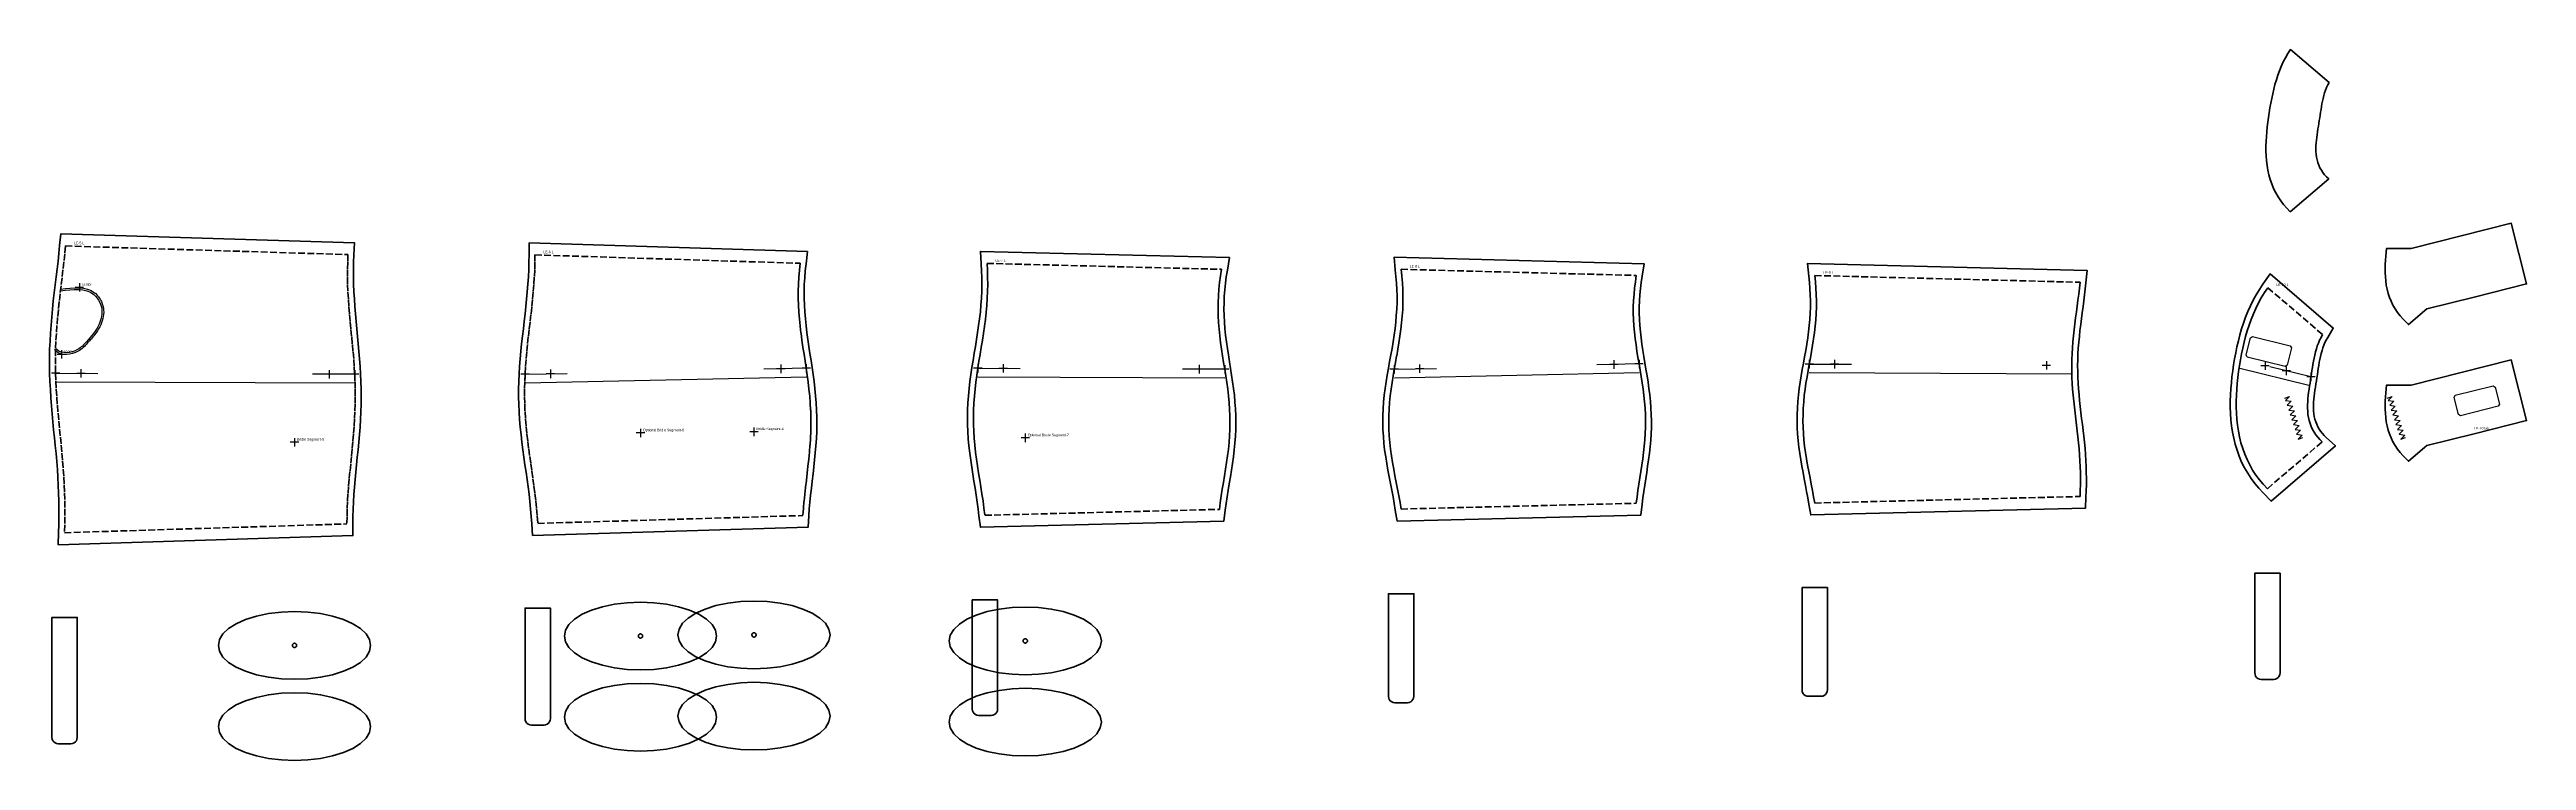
# Model space of a CAD drawing. Header units: millimetres. Extents: x -6563 to 7569, y -6188 to 4550.
# Drawn here: x 2921 to 5850, y -439 to 402 of the extents above; entities that cross this region are included whole.
import ezdxf

# ---------------------------------------------------------------- set-up
doc = ezdxf.new("R2010")
doc.units = ezdxf.units.MM
doc.linetypes.add('DASHED', pattern=[11, -3, 8])
for name, color, linetype in [('MARKER', 8, 'Continuous'), ('PEN', 5, 'Continuous'), ('TEXT', 3, 'Continuous')]:
    doc.layers.add(name, color=color, linetype=linetype)
for name, color, linetype, lineweight in [('PROTECTION', 6, 'Continuous', 50), ('REINFORCEMENT', 4, 'Continuous', 50), ('SEAM', 1, 'DASHED', 35), ('TUBE', 7, 'Continuous', 50)]:
    doc.layers.add(name, color=color, linetype=linetype, lineweight=lineweight)

# ---------------------------------------------------------------- blocks, each defined once
blk = doc.blocks.new('UV-LE-5.left_(96)')
at = {"layer": 'PEN'}
for p, q in [((21.4, -48.9), (11.4, -48.9)), ((16.4, -43.9), (16.4, -53.9)), ((-11.8, -145.5), (-11.8, -155.5)), ((0, -128.1), (-10, -128.1)), ((-5, -123.1), (-5, -133.1)), ((18.2, -145.6), (18.2, -155.6)), ((-6.8, -150.5), (-16.8, -150.5)), ((-11.8, -150.5), (38.2, -150.7)), ((-11.8, -160.5), (341.8, -161.7)), ((23.2, -150.6), (13.2, -150.6)), ((341.8, -151.7), (291.8, -151.5)), ((316.8, -151.6), (306.8, -151.6)), ((311.8, -146.6), (311.8, -156.6)), ((346.8, -151.7), (336.8, -151.7)), ((341.8, -146.7), (341.8, -156.7)), ((275.7, -232), (265.7, -232)), ((270.7, -227), (270.7, -237))]:
    blk.add_line(p, q, dxfattribs=at)
for points in [[(-5.8, -51), (34.4, -55.3), (42.3, -65.8), (45, -75.9), (44.1, -85.8), (40.4, -95.5), (34.3, -105.1), (26.1, -114.6), (14.9, -124.5), (-11.2, -124.3), (-13.2, -121.9)], [(-6, -53), (33.3, -57.2), (40.5, -66.7), (43, -76), (42.1, -85.4), (38.6, -94.6), (32.7, -103.9), (24.7, -113.2), (14.2, -122.5), (-10.3, -122.3), (-11.7, -120.6)]]:
    blk.add_spline(points, degree=3, dxfattribs=at)
at = {"layer": 'SEAM'}
for points in [[(0, 0), (-0.9, -9.4), (-2, -18.8), (-3.1, -28.2), (-4.2, -37.6), (-5.3, -47), (-6.4, -56.4), (-7.5, -65.8), (-8.5, -75.2), (-9.4, -84.6), (-10.2, -94), (-10.9, -103.4), (-11.4, -112.8), (-11.8, -122.2), (-12, -131.7), (-12, -141.1), (-11.8, -150.5), (-11.5, -159.9), (-11, -169.4), (-10.4, -178.8), (-9.7, -188.2), (-8.9, -197.6), (-8, -207.1), (-7.1, -216.5), (-6.1, -225.9), (-5.2, -235.3), (-4.3, -244.7), (-3.5, -254.1), (-2.7, -263.6), (-2.1, -273), (-1.6, -282.4), (-1.2, -291.8), (-0.9, -301.2), (-0.8, -310.7), (-0.8, -320.1), (-1, -329.5), (-1.2, -338.9)], [(0, 0), (333.9, -10.2)], [(333.9, -10.2), (333.6, -19), (333.4, -27.9), (333.4, -36.7), (333.5, -45.6), (333.9, -54.4), (334.4, -63.2), (335, -72.1), (335.7, -80.9), (336.6, -89.8), (337.4, -98.6), (338.3, -107.5), (339.1, -116.3), (339.9, -125.2), (340.7, -134), (341.3, -142.9), (341.8, -151.7), (342.2, -160.5), (342.4, -169.4), (342.5, -178.2), (342.4, -187), (342.1, -195.9), (341.7, -204.7), (341.2, -213.5), (340.5, -222.4), (339.7, -231.2), (338.9, -240), (338, -248.9), (337.1, -257.7), (336.2, -266.6), (335.3, -275.4), (334.6, -284.3), (333.9, -293.1), (333.4, -302), (333, -310.8), (332.8, -319.7), (332.7, -328.5)], [(-1.2, -338.9), (332.7, -328.5)]]:
    blk.add_lwpolyline(points, dxfattribs=at)
at = {"layer": 'TUBE'}
blk.add_lwpolyline([(-7, 0.7), (-7.9, -8.7), (-8.9, -18), (-10, -27.4), (-11.1, -36.6), (-12.3, -46.1), (-13.4, -55.5), (-14.5, -65), (-15.5, -74.5), (-16.4, -84), (-17.2, -93.4), (-17.9, -103), (-18.4, -112.5), (-18.8, -122.1), (-19, -131.6), (-19, -141.1), (-18.8, -150.7), (-18.5, -160.2), (-18, -169.8), (-17.4, -179.3), (-16.7, -188.8), (-15.9, -198.3), (-15, -207.7), (-14.1, -217.2), (-13.1, -226.7), (-12.2, -236), (-11.3, -245.3), (-10.5, -254.7), (-9.7, -264.1), (-9.1, -273.4), (-8.6, -282.7), (-8.2, -292.1), (-7.9, -301.4), (-7.8, -310.7), (-7.8, -320), (-8, -329.4), (-8.2, -338.7), (-8.6, -353.2), (339.7, -342.3), (339.7, -328.5), (339.8, -319.8), (340, -311), (340.3, -302.3), (340.9, -293.6), (341.5, -284.9), (342.3, -276.1), (343.1, -267.3), (344, -258.5), (344.9, -249.6), (345.8, -240.8), (346.7, -231.8), (347.5, -223), (348.1, -214), (348.7, -205.1), (349.1, -196.1), (349.4, -187.2), (349.5, -178.2), (349.4, -169.2), (349.2, -160.3), (348.8, -151.3), (348.3, -142.4), (347.7, -133.5), (346.9, -124.6), (346.1, -115.7), (345.2, -106.8), (344.4, -98), (343.5, -89.1), (342.7, -80.3), (342, -71.6), (341.4, -62.8), (340.9, -54.1), (340.5, -45.3), (340.4, -36.6), (340.4, -28), (340.6, -19.3), (340.9, -10.5), (341.6, 3.6), (-5.6, 14.2), (-7, 0.7)], dxfattribs=at)
at = {"layer": 'TEXT'}
blk.add_text('LE-5 L', height=3, dxfattribs=at).set_placement((10, 2))
at = {"layer": 'text'}
for s, p in [('center', (19.4, -46.9)), ('seam', (-2, -126.1)), ('Bridle Segment-5', (273.7, -230))]:
    blk.add_text(s, height=3, dxfattribs=at).set_placement(p)
blk = doc.blocks.new('UV-LE-5.seg_seam_patch.left_(98)')
at = {"layer": 'PROTECTION'}
blk.add_lwpolyline([(0, 0), (15, 0), (15, -141.9), (14.7, -143.9), (14, -145.7), (12.8, -147.2), (11.2, -148.4), (9.4, -149.2), (7.5, -149.4), (-7.5, -149.4), (-9.4, -149.2), (-11.2, -148.4), (-12.8, -147.2), (-14, -145.7), (-14.7, -143.9), (-15, -141.9), (-15, 0)], close=True, dxfattribs=at)
blk = doc.blocks.new('UV-LE-5.bap_reinf.left_(100)')
at = {"layer": 'REINFORCEMENT'}
for points in [[(0, 0), (-15.6, -0.6), (-30.8, -2.4), (-45, -5.4), (-57.9, -9.4), (-68.9, -14.3), (-77.9, -20), (-84.6, -26.3), (-88.6, -33.1), (-90, -40), (-88.6, -46.9), (-84.6, -53.7), (-77.9, -60), (-68.9, -65.7), (-57.9, -70.6), (-45, -74.6), (-30.8, -77.6), (-15.6, -79.4), (0, -80), (15.6, -79.4), (30.8, -77.6), (45, -74.6), (57.9, -70.6), (68.9, -65.7), (77.9, -60), (84.6, -53.7), (88.6, -46.9), (90, -40), (88.6, -33.1), (84.6, -26.3), (77.9, -20), (68.9, -14.3), (57.9, -9.4), (45, -5.4), (30.8, -2.4), (15.6, -0.6)], [(0, -37.5), (-0.4, -37.5), (-0.9, -37.7), (-1.2, -37.8), (-1.6, -38.1), (-1.9, -38.4), (-2.2, -38.7), (-2.3, -39.1), (-2.5, -39.6), (-2.5, -40), (-2.5, -40.4), (-2.3, -40.9), (-2.2, -41.2), (-1.9, -41.6), (-1.6, -41.9), (-1.2, -42.2), (-0.9, -42.3), (-0.4, -42.5), (0, -42.5), (0.4, -42.5), (0.9, -42.3), (1.2, -42.2), (1.6, -41.9), (1.9, -41.6), (2.2, -41.2), (2.3, -40.9), (2.5, -40.4), (2.5, -40), (2.5, -39.6), (2.3, -39.1), (2.2, -38.7), (1.9, -38.4), (1.6, -38.1), (1.2, -37.8), (0.9, -37.7), (0.4, -37.5)], [(0, -96), (-15.6, -96.6), (-30.8, -98.4), (-45, -101.4), (-57.9, -105.4), (-68.9, -110.3), (-77.9, -116), (-84.6, -122.3), (-88.6, -129.1), (-90, -136), (-88.6, -142.9), (-84.6, -149.7), (-77.9, -156), (-68.9, -161.7), (-57.9, -166.6), (-45, -170.6), (-30.8, -173.6), (-15.6, -175.4), (0, -176), (15.6, -175.4), (30.8, -173.6), (45, -170.6), (57.9, -166.6), (68.9, -161.7), (77.9, -156), (84.6, -149.7), (88.6, -142.9), (90, -136), (88.6, -129.1), (84.6, -122.3), (77.9, -116), (68.9, -110.3), (57.9, -105.4), (45, -101.4), (30.8, -98.4), (15.6, -96.6)]]:
    blk.add_lwpolyline(points, close=True, dxfattribs=at)
blk = doc.blocks.new('UV-LE-6.left_(102)')
at = {"layer": 'PEN'}
for p, q in [((-6.7, -141.2), (-16.7, -141.2)), ((-11.7, -136.2), (-11.7, -146.2)), ((-11.7, -141.2), (38.2, -140.1)), ((-11.5, -151.2), (321, -144.1)), ((23.3, -140.6), (13.3, -140.6)), ((18.3, -135.6), (18.3, -145.6)), ((320.8, -134.1), (270.8, -135.1)), ((295.8, -134.7), (285.8, -134.7)), ((290.8, -129.7), (290.8, -139.7)), ((325.8, -134.1), (315.8, -134.1)), ((320.8, -129.1), (320.8, -139.1)), ((259, -204.1), (259, -214.1)), ((129.8, -210.5), (119.8, -210.5)), ((124.8, -205.5), (124.8, -215.5)), ((264, -209.1), (254, -209.1))]:
    blk.add_line(p, q, dxfattribs=at)
at = {"layer": 'SEAM'}
for points in [[(0, 0), (-0.1, -8.8), (-0.3, -17.7), (-0.7, -26.5), (-1.3, -35.3), (-2, -44.1), (-2.8, -52.9), (-3.7, -61.8), (-4.7, -70.6), (-5.7, -79.4), (-6.8, -88.2), (-7.8, -97), (-8.8, -105.9), (-9.7, -114.7), (-10.5, -123.5), (-11.2, -132.4), (-11.7, -141.2), (-12.1, -150), (-12.3, -158.9), (-12.3, -167.7), (-12.1, -176.5), (-11.7, -185.3), (-11.1, -194.1), (-10.4, -203), (-9.5, -211.8), (-8.4, -220.6), (-7.3, -229.4), (-6.1, -238.2), (-4.9, -247), (-3.6, -255.8), (-2.4, -264.6), (-1.2, -273.4), (0, -282.2), (1, -291), (1.9, -299.8), (2.7, -308.6), (3.3, -317.4)], [(0, 0), (313.6, -10)], [(313.6, -10), (312.7, -18.2), (312, -26.5), (311.5, -34.8), (311.3, -43), (311.3, -51.3), (311.6, -59.6), (312, -67.9), (312.7, -76.1), (313.6, -84.4), (314.6, -92.7), (315.7, -101), (316.9, -109.3), (318.2, -117.5), (319.5, -125.8), (320.8, -134.1), (322, -142.3), (323.1, -150.6), (324, -158.9), (324.9, -167.1), (325.5, -175.4), (326, -183.7), (326.2, -191.9), (326.3, -200.2), (326.1, -208.5), (325.7, -216.8), (325.2, -225), (324.5, -233.3), (323.7, -241.6), (322.8, -249.9), (321.8, -258.2), (320.9, -266.6), (319.9, -274.9), (319, -283.2), (318.1, -291.5), (317.4, -299.8), (316.9, -308.1)], [(3.3, -317.4), (316.9, -308.1)]]:
    blk.add_lwpolyline(points, dxfattribs=at)
at = {"layer": 'TUBE'}
blk.add_lwpolyline([(-7, 0.1), (-7.1, -8.7), (-7.3, -17.4), (-7.7, -26.1), (-8.3, -34.8), (-9, -43.5), (-9.8, -52.3), (-10.7, -61), (-11.7, -69.8), (-12.7, -78.6), (-13.7, -87.4), (-14.8, -96.2), (-15.8, -105.1), (-16.7, -114), (-17.5, -122.9), (-18.2, -131.9), (-18.7, -140.8), (-19.1, -149.8), (-19.3, -158.8), (-19.3, -167.8), (-19.1, -176.7), (-18.7, -185.7), (-18.1, -194.7), (-17.3, -203.6), (-16.4, -212.5), (-15.4, -221.4), (-14.3, -230.3), (-13, -239.1), (-11.8, -248), (-10.5, -256.8), (-9.3, -265.5), (-8.1, -274.3), (-7, -283), (-6, -291.7), (-5.1, -300.4), (-4.3, -309.1), (-3.7, -317.9), (-2.7, -331.6), (322.9, -321.9), (323.8, -308.6), (324.4, -300.3), (325.1, -292.1), (325.9, -283.9), (326.8, -275.7), (327.8, -267.4), (328.8, -259), (329.8, -250.7), (330.7, -242.4), (331.5, -234), (332.2, -225.6), (332.7, -217.1), (333.1, -208.7), (333.3, -200.2), (333.2, -191.8), (333, -183.4), (332.5, -174.9), (331.8, -166.5), (331, -158.1), (330, -149.7), (328.9, -141.4), (327.7, -133), (326.4, -124.7), (325.1, -116.5), (323.8, -108.2), (322.6, -100), (321.5, -91.8), (320.5, -83.6), (319.7, -75.5), (319, -67.4), (318.6, -59.3), (318.3, -51.2), (318.3, -43.1), (318.5, -35.1), (319, -27), (319.6, -18.9), (320.5, -10.7), (322.1, 3.8), (-6.9, 14.2), (-7, 0.1)], dxfattribs=at)
at = {"layer": 'TEXT'}
blk.add_text('LE-6 L', height=3, dxfattribs=at).set_placement((10, 2))
at = {"layer": 'text'}
for s, p in [('Bridle Segment-6', (262, -207.1)), ('Optional Bridle Segment-6', (127.8, -208.5))]:
    blk.add_text(s, height=3, dxfattribs=at).set_placement(p)
blk = doc.blocks.new('UV-LE-6.seg_seam_patch.left_(104)')
at = {"layer": 'PROTECTION'}
blk.add_lwpolyline([(0, 0), (15, 0), (15, -130.8), (14.7, -132.7), (14, -134.5), (12.8, -136.1), (11.2, -137.3), (9.4, -138), (7.5, -138.3), (-7.5, -138.3), (-9.4, -138), (-11.2, -137.3), (-12.8, -136.1), (-14, -134.5), (-14.7, -132.7), (-15, -130.8), (-15, 0)], close=True, dxfattribs=at)
blk = doc.blocks.new('UV-LE-6.bap_reinf.left_(106)')
at = {"layer": 'REINFORCEMENT'}
for points in [[(0, 0), (-15.6, -0.6), (-30.8, -2.4), (-45, -5.4), (-57.9, -9.4), (-68.9, -14.3), (-77.9, -20), (-84.6, -26.3), (-88.6, -33.1), (-90, -40), (-88.6, -46.9), (-84.6, -53.7), (-77.9, -60), (-68.9, -65.7), (-57.9, -70.6), (-45, -74.6), (-30.8, -77.6), (-15.6, -79.4), (0, -80), (15.6, -79.4), (30.8, -77.6), (45, -74.6), (57.9, -70.6), (68.9, -65.7), (77.9, -60), (84.6, -53.7), (88.6, -46.9), (90, -40), (88.6, -33.1), (84.6, -26.3), (77.9, -20), (68.9, -14.3), (57.9, -9.4), (45, -5.4), (30.8, -2.4), (15.6, -0.6)], [(0, -37.5), (-0.4, -37.5), (-0.9, -37.7), (-1.2, -37.8), (-1.6, -38.1), (-1.9, -38.4), (-2.2, -38.7), (-2.3, -39.1), (-2.5, -39.6), (-2.5, -40), (-2.5, -40.4), (-2.3, -40.9), (-2.2, -41.2), (-1.9, -41.6), (-1.6, -41.9), (-1.2, -42.2), (-0.9, -42.3), (-0.4, -42.5), (0, -42.5), (0.4, -42.5), (0.9, -42.3), (1.2, -42.2), (1.6, -41.9), (1.9, -41.6), (2.2, -41.2), (2.3, -40.9), (2.5, -40.4), (2.5, -40), (2.5, -39.6), (2.3, -39.1), (2.2, -38.7), (1.9, -38.4), (1.6, -38.1), (1.2, -37.8), (0.9, -37.7), (0.4, -37.5)], [(0, -96), (-15.6, -96.6), (-30.8, -98.4), (-45, -101.4), (-57.9, -105.4), (-68.9, -110.3), (-77.9, -116), (-84.6, -122.3), (-88.6, -129.1), (-90, -136), (-88.6, -142.9), (-84.6, -149.7), (-77.9, -156), (-68.9, -161.7), (-57.9, -166.6), (-45, -170.6), (-30.8, -173.6), (-15.6, -175.4), (0, -176), (15.6, -175.4), (30.8, -173.6), (45, -170.6), (57.9, -166.6), (68.9, -161.7), (77.9, -156), (84.6, -149.7), (88.6, -142.9), (90, -136), (88.6, -129.1), (84.6, -122.3), (77.9, -116), (68.9, -110.3), (57.9, -105.4), (45, -101.4), (30.8, -98.4), (15.6, -96.6)]]:
    blk.add_lwpolyline(points, close=True, dxfattribs=at)
blk = doc.blocks.new('UV-LE-6.bap_reinf_opt_(0).left_(108)')
at = {"layer": 'REINFORCEMENT'}
for points in [[(0, 0), (-15.6, -0.6), (-30.8, -2.4), (-45, -5.4), (-57.9, -9.4), (-68.9, -14.3), (-77.9, -20), (-84.6, -26.3), (-88.6, -33.1), (-90, -40), (-88.6, -46.9), (-84.6, -53.7), (-77.9, -60), (-68.9, -65.7), (-57.9, -70.6), (-45, -74.6), (-30.8, -77.6), (-15.6, -79.4), (0, -80), (15.6, -79.4), (30.8, -77.6), (45, -74.6), (57.9, -70.6), (68.9, -65.7), (77.9, -60), (84.6, -53.7), (88.6, -46.9), (90, -40), (88.6, -33.1), (84.6, -26.3), (77.9, -20), (68.9, -14.3), (57.9, -9.4), (45, -5.4), (30.8, -2.4), (15.6, -0.6)], [(0, -37.5), (-0.4, -37.5), (-0.9, -37.7), (-1.2, -37.8), (-1.6, -38.1), (-1.9, -38.4), (-2.2, -38.7), (-2.3, -39.1), (-2.5, -39.6), (-2.5, -40), (-2.5, -40.4), (-2.3, -40.9), (-2.2, -41.2), (-1.9, -41.6), (-1.6, -41.9), (-1.2, -42.2), (-0.9, -42.3), (-0.4, -42.5), (0, -42.5), (0.4, -42.5), (0.9, -42.3), (1.2, -42.2), (1.6, -41.9), (1.9, -41.6), (2.2, -41.2), (2.3, -40.9), (2.5, -40.4), (2.5, -40), (2.5, -39.6), (2.3, -39.1), (2.2, -38.7), (1.9, -38.4), (1.6, -38.1), (1.2, -37.8), (0.9, -37.7), (0.4, -37.5)], [(0, -96), (-15.6, -96.6), (-30.8, -98.4), (-45, -101.4), (-57.9, -105.4), (-68.9, -110.3), (-77.9, -116), (-84.6, -122.3), (-88.6, -129.1), (-90, -136), (-88.6, -142.9), (-84.6, -149.7), (-77.9, -156), (-68.9, -161.7), (-57.9, -166.6), (-45, -170.6), (-30.8, -173.6), (-15.6, -175.4), (0, -176), (15.6, -175.4), (30.8, -173.6), (45, -170.6), (57.9, -166.6), (68.9, -161.7), (77.9, -156), (84.6, -149.7), (88.6, -142.9), (90, -136), (88.6, -129.1), (84.6, -122.3), (77.9, -116), (68.9, -110.3), (57.9, -105.4), (45, -101.4), (30.8, -98.4), (15.6, -96.6)]]:
    blk.add_lwpolyline(points, close=True, dxfattribs=at)
blk = doc.blocks.new('UV-LE-7.left_(109)')
at = {"layer": 'PEN'}
for p, q in [((-5.9, -124), (-15.9, -124)), ((-10.9, -119), (-10.9, -129)), ((-10.9, -124), (39.1, -124.2)), ((-10.9, -134), (281, -135.1)), ((24.1, -124.1), (14.1, -124.1)), ((19.1, -119.1), (19.1, -129.1)), ((281, -125.1), (231, -124.9)), ((256, -125), (246, -125)), ((251, -120), (251, -130)), ((286, -125.1), (276, -125.1)), ((281, -120.1), (281, -130.1)), ((45.2, -201.2), (45.2, -211.2)), ((50.2, -206.2), (40.2, -206.2))]:
    blk.add_line(p, q, dxfattribs=at)
at = {"layer": 'SEAM'}
for points in [[(0, 0), (0.4, -8.3), (0.7, -16.6), (0.8, -24.9), (0.7, -33.1), (0.3, -41.4), (-0.2, -49.7), (-0.9, -57.9), (-1.9, -66.2), (-2.9, -74.5), (-4.1, -82.7), (-5.4, -91), (-6.8, -99.2), (-8.2, -107.5), (-9.6, -115.7), (-10.9, -124), (-12.1, -132.3), (-13.2, -140.5), (-14.2, -148.8), (-15, -157.1), (-15.6, -165.3), (-15.9, -173.6), (-16.1, -181.9), (-16, -190.2), (-15.7, -198.4), (-15.1, -206.7), (-14.4, -215), (-13.5, -223.3), (-12.4, -231.5), (-11.2, -239.8), (-9.9, -248.1), (-8.6, -256.3), (-7.3, -264.6), (-6, -272.9), (-4.7, -281.1), (-3.6, -289.4), (-2.5, -297.7)], [(0, 0), (277.3, -7)], [(277.3, -7), (276, -14.8), (275, -22.6), (274.1, -30.5), (273.5, -38.4), (273.2, -46.2), (273.1, -54.1), (273.3, -62), (273.7, -69.9), (274.3, -77.8), (275.1, -85.7), (276.1, -93.5), (277.2, -101.4), (278.5, -109.3), (279.7, -117.2), (281, -125.1), (282.2, -133), (283.4, -140.9), (284.5, -148.8), (285.4, -156.7), (286.1, -164.6), (286.7, -172.4), (287, -180.3), (287.1, -188.2), (287, -196.1), (286.6, -203.9), (286.1, -211.8), (285.3, -219.7), (284.3, -227.6), (283.2, -235.4), (282, -243.3), (280.7, -251.2), (279.4, -259.1), (278.1, -267), (276.9, -274.9), (275.7, -282.8), (274.7, -290.7)], [(-2.5, -297.7), (274.7, -290.7)]]:
    blk.add_lwpolyline(points, dxfattribs=at)
at = {"layer": 'TUBE'}
blk.add_lwpolyline([(-7, -0.4), (-6.5, -8.6), (-6.3, -16.7), (-6.2, -24.8), (-6.3, -32.9), (-6.7, -41), (-7.2, -49.2), (-7.9, -57.2), (-8.8, -65.4), (-9.9, -73.5), (-11.1, -81.7), (-12.3, -89.8), (-13.7, -98.1), (-15.1, -106.2), (-16.5, -114.6), (-17.8, -123), (-19, -131.2), (-20.2, -139.7), (-21.2, -148), (-22, -156.5), (-22.6, -164.9), (-22.9, -173.4), (-23.1, -181.9), (-23, -190.3), (-22.7, -198.8), (-22.1, -207.3), (-21.4, -215.7), (-20.4, -224.1), (-19.3, -232.5), (-18.1, -240.8), (-16.9, -249.1), (-15.5, -257.5), (-14.2, -265.6), (-12.9, -274), (-11.6, -282.1), (-10.5, -290.3), (-9.5, -298.5), (-7.9, -311.8), (280, -304.5), (281.7, -291.6), (282.7, -283.7), (283.8, -276), (285.1, -268.1), (286.3, -260.4), (287.7, -252.3), (288.9, -244.4), (290.2, -236.5), (291.3, -228.5), (292.2, -220.5), (293, -212.4), (293.6, -204.3), (294, -196.3), (294.1, -188.2), (294, -180.1), (293.7, -172), (293.1, -164), (292.4, -155.9), (291.4, -147.9), (290.3, -139.9), (289.2, -132), (287.9, -124.1), (286.7, -116.4), (285.4, -108.2), (284.2, -100.4), (283.1, -92.6), (282.1, -84.8), (281.3, -77.1), (280.7, -69.4), (280.3, -61.7), (280.1, -54.1), (280.2, -46.4), (280.5, -38.8), (281.1, -31.1), (281.9, -23.5), (282.9, -15.8), (284.2, -8.1), (286.5, 6.8), (-7.8, 14.2), (-7, -0.4)], dxfattribs=at)
at = {"layer": 'TEXT'}
blk.add_text('LE-7 L', height=3, dxfattribs=at).set_placement((10, 2))
at = {"layer": 'text'}
blk.add_text('Optional Bridle Segment-7', height=3, dxfattribs=at).set_placement((48.2, -204.2))
blk = doc.blocks.new('UV-LE-7.seg_seam_patch.left_(111)')
at = {"layer": 'PROTECTION'}
blk.add_lwpolyline([(0, 0), (15, 0), (15, -129), (14.7, -131), (14, -132.8), (12.8, -134.3), (11.2, -135.5), (9.4, -136.3), (7.5, -136.5), (-7.5, -136.5), (-9.4, -136.3), (-11.2, -135.5), (-12.8, -134.3), (-14, -132.8), (-14.7, -131), (-15, -129), (-15, 0)], close=True, dxfattribs=at)
blk = doc.blocks.new('UV-LE-7.bap_reinf_opt_(0).left_(113)')
at = {"layer": 'REINFORCEMENT'}
for points in [[(0, 0), (-15.6, -0.6), (-30.8, -2.4), (-45, -5.4), (-57.9, -9.4), (-68.9, -14.3), (-77.9, -20), (-84.6, -26.3), (-88.6, -33.1), (-90, -40), (-88.6, -46.9), (-84.6, -53.7), (-77.9, -60), (-68.9, -65.7), (-57.9, -70.6), (-45, -74.6), (-30.8, -77.6), (-15.6, -79.4), (0, -80), (15.6, -79.4), (30.8, -77.6), (45, -74.6), (57.9, -70.6), (68.9, -65.7), (77.9, -60), (84.6, -53.7), (88.6, -46.9), (90, -40), (88.6, -33.1), (84.6, -26.3), (77.9, -20), (68.9, -14.3), (57.9, -9.4), (45, -5.4), (30.8, -2.4), (15.6, -0.6)], [(0, -37.5), (-0.4, -37.5), (-0.9, -37.7), (-1.2, -37.8), (-1.6, -38.1), (-1.9, -38.4), (-2.2, -38.7), (-2.3, -39.1), (-2.5, -39.6), (-2.5, -40), (-2.5, -40.4), (-2.3, -40.9), (-2.2, -41.2), (-1.9, -41.6), (-1.6, -41.9), (-1.2, -42.2), (-0.9, -42.3), (-0.4, -42.5), (0, -42.5), (0.4, -42.5), (0.9, -42.3), (1.2, -42.2), (1.6, -41.9), (1.9, -41.6), (2.2, -41.2), (2.3, -40.9), (2.5, -40.4), (2.5, -40), (2.5, -39.6), (2.3, -39.1), (2.2, -38.7), (1.9, -38.4), (1.6, -38.1), (1.2, -37.8), (0.9, -37.7), (0.4, -37.5)], [(0, -96), (-15.6, -96.6), (-30.8, -98.4), (-45, -101.4), (-57.9, -105.4), (-68.9, -110.3), (-77.9, -116), (-84.6, -122.3), (-88.6, -129.1), (-90, -136), (-88.6, -142.9), (-84.6, -149.7), (-77.9, -156), (-68.9, -161.7), (-57.9, -166.6), (-45, -170.6), (-30.8, -173.6), (-15.6, -175.4), (0, -176), (15.6, -175.4), (30.8, -173.6), (45, -170.6), (57.9, -166.6), (68.9, -161.7), (77.9, -156), (84.6, -149.7), (88.6, -142.9), (90, -136), (88.6, -129.1), (84.6, -122.3), (77.9, -116), (68.9, -110.3), (57.9, -105.4), (45, -101.4), (30.8, -98.4), (15.6, -96.6)]]:
    blk.add_lwpolyline(points, close=True, dxfattribs=at)
blk = doc.blocks.new('UV-LE-8.left_(114)')
at = {"layer": 'PEN'}
for p, q in [((-8.3, -113.1), (-8.3, -123.1)), ((-8.3, -118.1), (41.7, -117.1)), ((21.7, -112.5), (21.7, -122.5)), ((281.2, -111.8), (231.2, -112.9)), ((256.2, -112.5), (246.2, -112.5)), ((251.2, -107.5), (251.2, -117.5)), ((286.2, -111.8), (276.2, -111.8)), ((281.2, -106.8), (281.2, -116.8)), ((-3.3, -118.1), (-13.3, -118.1)), ((-8, -128.1), (281.4, -121.8)), ((26.7, -117.5), (16.7, -117.5))]:
    blk.add_line(p, q, dxfattribs=at)
at = {"layer": 'SEAM'}
for points in [[(0, 0), (0.8, -7.9), (1.4, -15.8), (1.8, -23.7), (2, -31.6), (2, -39.4), (1.7, -47.3), (1.2, -55.2), (0.5, -63.1), (-0.4, -70.9), (-1.5, -78.8), (-2.7, -86.7), (-4, -94.5), (-5.4, -102.4), (-6.8, -110.3), (-8.3, -118.1), (-9.6, -126), (-10.9, -133.9), (-12, -141.8), (-13, -149.6), (-13.8, -157.5), (-14.4, -165.4), (-14.7, -173.3), (-14.8, -181.2), (-14.6, -189), (-14.2, -196.9), (-13.5, -204.8), (-12.6, -212.7), (-11.5, -220.5), (-10.3, -228.4), (-8.9, -236.2), (-7.4, -244.1), (-5.9, -251.9), (-4.4, -259.8), (-2.9, -267.6), (-1.4, -275.5), (-0.1, -283.3)], [(0, 0), (277.9, -7.2)], [(277.9, -7.2), (276.8, -14.6), (275.9, -22.1), (275.2, -29.5), (274.7, -37), (274.4, -44.5), (274.4, -52), (274.6, -59.4), (275.1, -66.9), (275.7, -74.4), (276.6, -81.9), (277.6, -89.4), (278.7, -96.9), (279.9, -104.4), (281.2, -111.8), (282.4, -119.3), (283.7, -126.8), (284.9, -134.3), (285.9, -141.8), (286.9, -149.2), (287.7, -156.7), (288.2, -164.2), (288.6, -171.7), (288.8, -179.1), (288.7, -186.6), (288.4, -194.1), (288, -201.6), (287.3, -209.1), (286.4, -216.6), (285.5, -224), (284.4, -231.5), (283.2, -239), (282.1, -246.5), (280.9, -254), (279.8, -261.5), (278.8, -269), (277.8, -276.5)], [(-0.1, -283.3), (277.8, -276.5)]]:
    blk.add_lwpolyline(points, dxfattribs=at)
at = {"layer": 'TUBE'}
blk.add_lwpolyline([(-7, -0.7), (-6.2, -8.5), (-5.6, -16.2), (-5.2, -23.9), (-5, -31.7), (-5, -39.3), (-5.3, -47), (-5.8, -54.7), (-6.4, -62.4), (-7.3, -70.1), (-8.4, -77.8), (-9.6, -85.5), (-10.9, -93.4), (-12.3, -101.1), (-13.7, -108.9), (-15.2, -116.9), (-16.5, -124.9), (-17.8, -132.8), (-19, -140.8), (-20, -148.9), (-20.8, -156.9), (-21.4, -165), (-21.7, -173.1), (-21.8, -181.2), (-21.6, -189.3), (-21.1, -197.4), (-20.5, -205.5), (-19.6, -213.5), (-18.4, -221.5), (-17.2, -229.6), (-15.8, -237.5), (-14.3, -245.4), (-12.8, -253.3), (-11.2, -261.1), (-9.7, -268.9), (-8.3, -276.7), (-7, -284.5), (-4.8, -297.5), (283.2, -290.4), (284.8, -277.4), (285.7, -269.9), (286.7, -262.5), (287.8, -255.1), (289, -247.7), (290.2, -240.1), (291.3, -232.6), (292.4, -225), (293.4, -217.4), (294.2, -209.8), (294.9, -202.1), (295.4, -194.5), (295.7, -186.8), (295.8, -179.1), (295.6, -171.4), (295.2, -163.7), (294.6, -156.1), (293.8, -148.5), (292.9, -140.8), (291.8, -133.2), (290.6, -125.7), (289.3, -118.1), (288, -110.6), (286.8, -103.2), (285.6, -95.8), (284.5, -88.4), (283.5, -81.1), (282.7, -73.7), (282, -66.4), (281.6, -59.1), (281.4, -51.9), (281.4, -44.6), (281.7, -37.4), (282.1, -30.1), (282.8, -22.8), (283.8, -15.6), (284.9, -8.2), (287.1, 6.6), (-8.4, 14.2), (-7, -0.7)], dxfattribs=at)
at = {"layer": 'TEXT'}
blk.add_text('LE-8 L', height=3, dxfattribs=at).set_placement((10, 2))
blk = doc.blocks.new('UV-LE-8.seg_seam_patch.left_(116)')
at = {"layer": 'PROTECTION'}
blk.add_lwpolyline([(0, 0), (15, 0), (15, -121.4), (14.7, -123.3), (14, -125.1), (12.8, -126.7), (11.3, -127.9), (9.4, -128.6), (7.5, -128.9), (-7.5, -128.9), (-9.4, -128.6), (-11.2, -127.9), (-12.8, -126.7), (-14, -125.1), (-14.7, -123.3), (-15, -121.4), (-15, 0)], close=True, dxfattribs=at)
blk = doc.blocks.new('UV-LE-9.left_(117)')
at = {"layer": 'PEN'}
for p, q in [((-1.5, -104.6), (-11.5, -104.6)), ((-6.6, -114.6), (303.8, -116.4)), ((-6.5, -99.6), (-6.5, -109.6)), ((-6.5, -104.6), (43.5, -104.9)), ((28.5, -104.8), (18.5, -104.8)), ((23.5, -99.8), (23.5, -109.8)), ((278.8, -106.2), (268.8, -106.2)), ((273.8, -101.2), (273.8, -111.2))]:
    blk.add_line(p, q, dxfattribs=at)
at = {"layer": 'SEAM'}
for points in [[(0, 0), (0.7, -7.5), (1.3, -15), (1.7, -22.5), (1.9, -30), (1.9, -37.4), (1.6, -44.9), (1.2, -52.4), (0.5, -59.8), (-0.4, -67.3), (-1.4, -74.8), (-2.5, -82.2), (-3.8, -89.7), (-5.1, -97.2), (-6.5, -104.6), (-7.8, -112.1), (-9.1, -119.6), (-10.4, -127.1), (-11.4, -134.5), (-12.4, -142), (-13.1, -149.5), (-13.6, -157), (-13.9, -164.5), (-14, -171.9), (-13.8, -179.4), (-13.4, -186.9), (-12.8, -194.4), (-12, -201.8), (-10.9, -209.3), (-9.7, -216.7), (-8.4, -224.2), (-7, -231.7), (-5.6, -239.1), (-4.1, -246.6), (-2.7, -254), (-1.3, -261.5), (-0.1, -268.9)], [(0, 0), (313.6, -8)], [(313.6, -8), (312.9, -15), (312, -22.1), (311.1, -29.1), (310.2, -36.1), (309.3, -43.1), (308.3, -50.1), (307.4, -57.2), (306.6, -64.2), (305.8, -71.2), (305.2, -78.2), (304.6, -85.3), (304.2, -92.3), (304, -99.4), (303.8, -106.4), (303.9, -113.4), (304.1, -120.5), (304.4, -127.5), (304.9, -134.5), (305.4, -141.6), (306.1, -148.6), (306.9, -155.6), (307.7, -162.7), (308.6, -169.7), (309.4, -176.7), (310.3, -183.8), (311.1, -190.8), (311.8, -197.8), (312.5, -204.9), (313.1, -211.9), (313.5, -218.9), (313.8, -226), (314, -233), (314.1, -240), (314.1, -247.1), (313.9, -254.1), (313.6, -261.2)], [(-0.1, -268.9), (313.6, -261.2)]]:
    blk.add_lwpolyline(points, dxfattribs=at)
at = {"layer": 'TUBE'}
blk.add_lwpolyline([(-7, -0.7), (-6.2, -8.1), (-5.7, -15.4), (-5.3, -22.8), (-5.1, -30), (-5.1, -37.3), (-5.4, -44.6), (-5.8, -51.8), (-6.5, -59.2), (-7.3, -66.4), (-8.3, -73.8), (-9.4, -81.1), (-10.7, -88.5), (-12, -96), (-13.4, -103.5), (-14.7, -110.9), (-16, -118.4), (-17.3, -126), (-18.4, -133.6), (-19.3, -141.2), (-20.1, -148.9), (-20.6, -156.6), (-20.9, -164.3), (-21, -172), (-20.8, -179.7), (-20.4, -187.4), (-19.8, -195), (-18.9, -202.7), (-17.8, -210.3), (-16.6, -217.9), (-15.3, -225.4), (-13.9, -233), (-12.5, -240.4), (-11, -248), (-9.6, -255.3), (-8.2, -262.7), (-7, -270.1), (-4.8, -283), (320, -275), (320.6, -261.5), (320.9, -254.4), (321.1, -247.2), (321.1, -240.1), (321, -232.9), (320.8, -225.7), (320.5, -218.5), (320, -211.4), (319.5, -204.3), (318.8, -197.1), (318, -190), (317.2, -183), (316.4, -175.9), (315.5, -169), (314.6, -161.8), (313.8, -154.9), (313.1, -147.9), (312.4, -140.9), (311.8, -134), (311.4, -127.1), (311.1, -120.2), (310.9, -113.3), (310.8, -106.4), (311, -99.5), (311.2, -92.6), (311.6, -85.8), (312.1, -78.8), (312.8, -71.9), (313.5, -65), (314.4, -58), (315.3, -51), (316.2, -44), (317.2, -36.8), (318.1, -30), (319, -22.9), (319.8, -15.8), (320.6, -8.8), (322.1, 5.8), (-8.4, 14.2), (-7, -0.7)], dxfattribs=at)
at = {"layer": 'TEXT'}
blk.add_text('LE-9 L', height=3, dxfattribs=at).set_placement((10, 2))
blk = doc.blocks.new('UV-LE-9.seg_seam_patch.left_(119)')
at = {"layer": 'PROTECTION'}
blk.add_lwpolyline([(0, 0), (15, 0), (15, -120.9), (14.7, -122.8), (14, -124.6), (12.8, -126.2), (11.2, -127.4), (9.4, -128.1), (7.5, -128.4), (-7.5, -128.4), (-9.4, -128.1), (-11.2, -127.4), (-12.8, -126.2), (-14, -124.6), (-14.7, -122.8), (-15, -120.9), (-15, 0)], close=True, dxfattribs=at)
blk = doc.blocks.new('UV-LE-10.left_(120)')
at = {"layer": 'MARKER'}
blk.add_lwpolyline([(-24.2, -82), (-25.6, -79.5), (-20.6, -59.2), (-18.2, -57.7), (26.5, -68.8), (28, -71.2), (22.9, -91.6), (20.5, -93)], close=True, dxfattribs=at)
blk.add_lwpolyline([(20.1, -130.4), (25.8, -128.5), (21, -133.2), (27.6, -134.2), (22.9, -138.9), (29.5, -139.9), (24.7, -144.6), (31.4, -145.6), (26.6, -150.3), (33.2, -151.3), (28.4, -156), (35.1, -157), (30.3, -161.8), (36.9, -162.7), (32.2, -167.5), (38.8, -168.4), (34, -173.2), (40.6, -174.2), (35.9, -178.9), (41.6, -177)], dxfattribs=at)
at = {"layer": 'PEN'}
for p, q in [((-3.2, -87.2), (-3.2, -97.2)), ((-34.7, -94.9), (48.7, -115.1)), ((1.8, -92.2), (-8.2, -92.2)), ((51, -105.4), (2.4, -93.6)), ((26.9, -98.3), (16.9, -98.3)), ((21.9, -93.3), (21.9, -103.3)), ((56, -105.4), (46, -105.4)), ((51, -100.4), (51, -110.4))]:
    blk.add_line(p, q, dxfattribs=at)
at = {"layer": 'SEAM'}
for points in [[(0, 0), (-4, -5.8), (-7.7, -11.8), (-11.1, -18), (-14.3, -24.4), (-17.1, -30.8), (-19.8, -37.4), (-22.1, -44.1), (-24.3, -50.8), (-26.3, -57.6), (-28, -64.5), (-29.6, -71.3), (-31.1, -78.2), (-32.4, -85.2), (-33.5, -92.1), (-34.6, -99.1), (-35.4, -106), (-36.2, -113.1), (-36.7, -120.1), (-37.1, -127.1), (-37.3, -134.2), (-37.3, -141.3), (-37.1, -148.4), (-36.6, -155.4), (-35.9, -162.5), (-34.8, -169.5), (-33.5, -176.4), (-31.8, -183.3), (-29.7, -190), (-27.3, -196.7), (-24.5, -203.1), (-21.4, -209.4), (-17.9, -215.5), (-14, -221.4), (-9.8, -227.1), (-5.3, -232.4), (-0.4, -237.6)], [(0, 0), (64.8, -55.4)], [(64.8, -55.4), (62.9, -58.7), (61.3, -62), (59.8, -65.4), (58.5, -68.9), (57.4, -72.4), (56.4, -76), (55.5, -79.7), (54.7, -83.3), (54, -87), (53.4, -90.6), (52.8, -94.3), (52.2, -98), (51.6, -101.7), (51, -105.4), (50.5, -109), (49.9, -112.7), (49.3, -116.4), (48.8, -120.1), (48.3, -123.8), (47.8, -127.5), (47.5, -131.2), (47.2, -134.9), (47, -138.6), (47, -142.3), (47.2, -146.1), (47.5, -149.8), (48.1, -153.5), (48.9, -157.1), (50, -160.7), (51.3, -164.1), (52.9, -167.5), (54.7, -170.8), (56.8, -173.9), (59.1, -176.8), (61.6, -179.5), (64.4, -182.1)], [(-0.4, -237.6), (64.4, -182.1)]]:
    blk.add_lwpolyline(points, dxfattribs=at)
at = {"layer": 'TUBE'}
blk.add_lwpolyline([(-5.8, 4), (-9.9, -2), (-13.8, -8.3), (-17.4, -14.8), (-20.6, -21.4), (-23.6, -28.1), (-26.3, -35), (-28.8, -41.9), (-31, -48.8), (-33, -55.8), (-34.8, -62.8), (-36.5, -69.8), (-37.9, -76.9), (-39.3, -83.9), (-40.5, -91), (-41.5, -98.1), (-42.4, -105.3), (-43.1, -112.4), (-43.7, -119.6), (-44.1, -126.8), (-44.3, -134.1), (-44.3, -141.4), (-44.1, -148.7), (-43.6, -156), (-42.8, -163.4), (-41.7, -170.7), (-40.3, -177.9), (-38.5, -185.1), (-36.4, -192.2), (-33.8, -199.2), (-30.9, -206.1), (-27.6, -212.8), (-23.8, -219.2), (-19.7, -225.4), (-15.3, -231.4), (-10.5, -237.1), (-5.5, -242.4), (3.9, -252.3), (80, -187.1), (69.2, -177), (66.6, -174.6), (64.5, -172.2), (62.5, -169.7), (60.7, -167.1), (59.1, -164.3), (57.8, -161.4), (56.6, -158.4), (55.7, -155.3), (55, -152.1), (54.5, -148.9), (54.2, -145.6), (54, -142.2), (54, -138.8), (54.2, -135.3), (54.4, -131.8), (54.8, -128.3), (55.2, -124.7), (55.7, -121), (56.3, -117.5), (56.8, -113.8), (57.4, -110.1), (57.9, -106.5), (58.6, -102.5), (59.1, -99.2), (59.7, -95.4), (60.3, -91.8), (60.9, -88.2), (61.6, -84.7), (62.3, -81.2), (63.2, -77.8), (64.1, -74.4), (65.1, -71.2), (66.3, -68), (67.6, -64.9), (69.1, -62), (70.9, -59), (77.4, -47.8), (2.7, 16.2), (-5.8, 4)], dxfattribs=at)
at = {"layer": 'TEXT'}
blk.add_text('LE-10 L', height=3, dxfattribs=at).set_placement((10, 2))
blk = doc.blocks.new('UV-LE-10.left-Tip-Patch.left_(122)')
at = {"layer": 'PROTECTION'}
blk.add_lwpolyline([(0, 0), (-4, 4.1), (-7.7, 8.4), (-11.1, 12.9), (-14.2, 17.6), (-17, 22.5), (-19.5, 27.6), (-21.7, 32.8), (-23.6, 38.2), (-25.1, 43.7), (-26.3, 49.2), (-27.3, 54.8), (-28, 60.5), (-28.4, 66.1), (-28.6, 71.8), (-28.6, 77.5), (-28.4, 83.2), (-28.1, 88.9), (-27.6, 94.5), (-27, 100.2), (-26.3, 105.8), (-25.6, 111.4), (-24.7, 117), (-23.8, 122.6), (-22.8, 128.2), (-21.8, 133.7), (-20.6, 139.3), (-19.3, 144.8), (-17.9, 150.3), (-16.3, 155.8), (-14.6, 161.2), (-12.7, 166.5), (-10.5, 171.8), (-8.2, 177), (-5.6, 182), (-2.7, 186.9), (0.4, 191.7), (46, 152.7), (44.4, 149.8), (43, 146.7), (41.7, 143.6), (40.6, 140.5), (39.7, 137.3), (38.9, 134), (38.2, 130.8), (37.6, 127.5), (37.1, 124.2), (36.5, 120.9), (36, 117.6), (35.5, 114.3), (35, 111), (34.5, 107.7), (34, 104.4), (33.5, 101.1), (32.9, 97.8), (32.4, 94.5), (31.9, 91.2), (31.4, 87.9), (31, 84.6), (30.7, 81.3), (30.4, 78), (30.3, 74.6), (30.4, 71.3), (30.7, 68), (31.1, 64.6), (31.8, 61.4), (32.7, 58.2), (33.8, 55), (35.2, 52), (36.9, 49.1), (38.7, 46.3), (40.8, 43.7), (43.1, 41.3), (45.6, 39)], close=True, dxfattribs=at)
blk = doc.blocks.new('UV-LE-10.tab_left_(126)')
at = {"layer": 'MARKER'}
blk.add_lwpolyline([(-102.6, 42.2), (-96.9, 44.1), (-101.7, 39.4), (-95, 38.4), (-99.8, 33.7), (-93.2, 32.7), (-98, 28), (-91.3, 27), (-96.1, 22.2), (-89.5, 21.3), (-94.2, 16.5), (-87.6, 15.5), (-92.4, 10.8), (-85.8, 9.8), (-90.5, 5.1), (-83.9, 4.1), (-88.7, -0.6), (-82, -1.6), (-86.8, -6.3), (-81.1, -4.4)], dxfattribs=at)
blk.add_lwpolyline([(-16.1, 21.2), (-18.6, 22.6), (-23.7, 43), (-22.2, 45.4), (22.4, 56.6), (24.8, 55.2), (29.9, 34.8), (28.5, 32.4)], close=True, dxfattribs=at)
at = {"layer": 'PROTECTION'}
blk.add_lwpolyline([(0, 0), (62, 15.5), (44, 87.2), (-74.5, 57.5), (-103.4, 57.5), (-104.3, 48.3), (-104.7, 43.5), (-105, 38.7), (-105.2, 33.8), (-105.2, 28.9), (-104.9, 24), (-104.5, 19.1), (-103.8, 14.2), (-102.9, 9.3), (-101.6, 4.4), (-100, -0.3), (-98.2, -5), (-96, -9.5), (-93.5, -13.9), (-90.7, -18.1), (-87.6, -22.1), (-84.3, -25.9), (-77.6, -32.5), (-56, -14), (0, 0)], close=True, dxfattribs=at)
at = {"layer": 'TEXT'}
blk.add_text('LE-10 tab', height=3, dxfattribs=at).set_placement((0, 5))
blk = doc.blocks.new('UV-LE-10.tab_inside_left_(128)')
at = {"layer": 'PROTECTION'}
blk.add_lwpolyline([(0, 0), (62, 15.5), (44, 87.2), (-74.5, 57.5), (-103.4, 57.5), (-104.3, 48.3), (-104.7, 43.5), (-105, 38.7), (-105.2, 33.8), (-105.2, 28.9), (-104.9, 24), (-104.5, 19.1), (-103.8, 14.2), (-102.9, 9.3), (-101.6, 4.4), (-100, -0.3), (-98.2, -5), (-96, -9.5), (-93.5, -13.9), (-90.7, -18.1), (-87.6, -22.1), (-84.3, -25.9), (-77.6, -32.5), (-56, -14), (0, 0)], close=True, dxfattribs=at)
blk = doc.blocks.new('UV-LE-10.seg_seam_patch.left_(130)')
at = {"layer": 'PROTECTION'}
blk.add_lwpolyline([(0, 0), (15, 0), (15, -117.8), (14.7, -119.7), (14, -121.5), (12.8, -123.1), (11.2, -124.3), (9.4, -125), (7.5, -125.3), (-7.5, -125.3), (-9.4, -125), (-11.2, -124.3), (-12.8, -123.1), (-14, -121.5), (-14.7, -119.7), (-15, -117.8), (-15, 0)], close=True, dxfattribs=at)

msp = doc.modelspace()

# ---------------------------------------------------------------- block references
for name, p in [('UV-LE-10.left-Tip-Patch.left_(122)', (5570.3, 209.9)), ('UV-LE-5.left_(96)', (2940.3, 169.4)), ('UV-LE-10.tab_inside_left_(128)', (5787.8, 109)), ('UV-LE-6.left_(102)', (3495.2, 158.9)), ('UV-LE-7.left_(109)', (4029.7, 148.8)), ('UV-LE-8.left_(114)', (4519.4, 141.8)), ('UV-LE-9.left_(117)', (5008.3, 134.5)), ('UV-LE-10.left_(120)', (5543.9, 120.1)), ('UV-LE-10.tab_left_(126)', (5787.8, -52.5)), ('UV-LE-10.seg_seam_patch.left_(130)', (5543.5, -217.5)), ('UV-LE-5.bap_reinf.left_(100)', (3211, -262.7)), ('UV-LE-6.seg_seam_patch.left_(104)', (3498.5, -258.5)), ('UV-LE-6.bap_reinf_opt_(0).left_(108)', (3620, -251.6)), ('UV-LE-6.bap_reinf.left_(106)', (3754.2, -250.3)), ('UV-LE-7.bap_reinf_opt_(0).left_(113)', (4074.9, -257.4)), ('UV-LE-7.seg_seam_patch.left_(111)', (4027.2, -248.9)), ('UV-LE-8.seg_seam_patch.left_(116)', (4519.3, -241.6)), ('UV-LE-9.seg_seam_patch.left_(119)', (5008.3, -234.4)), ('UV-LE-5.seg_seam_patch.left_(98)', (2939.1, -269.6))]:
    msp.add_blockref(name, p)

doc.saveas('drawing.dxf')
